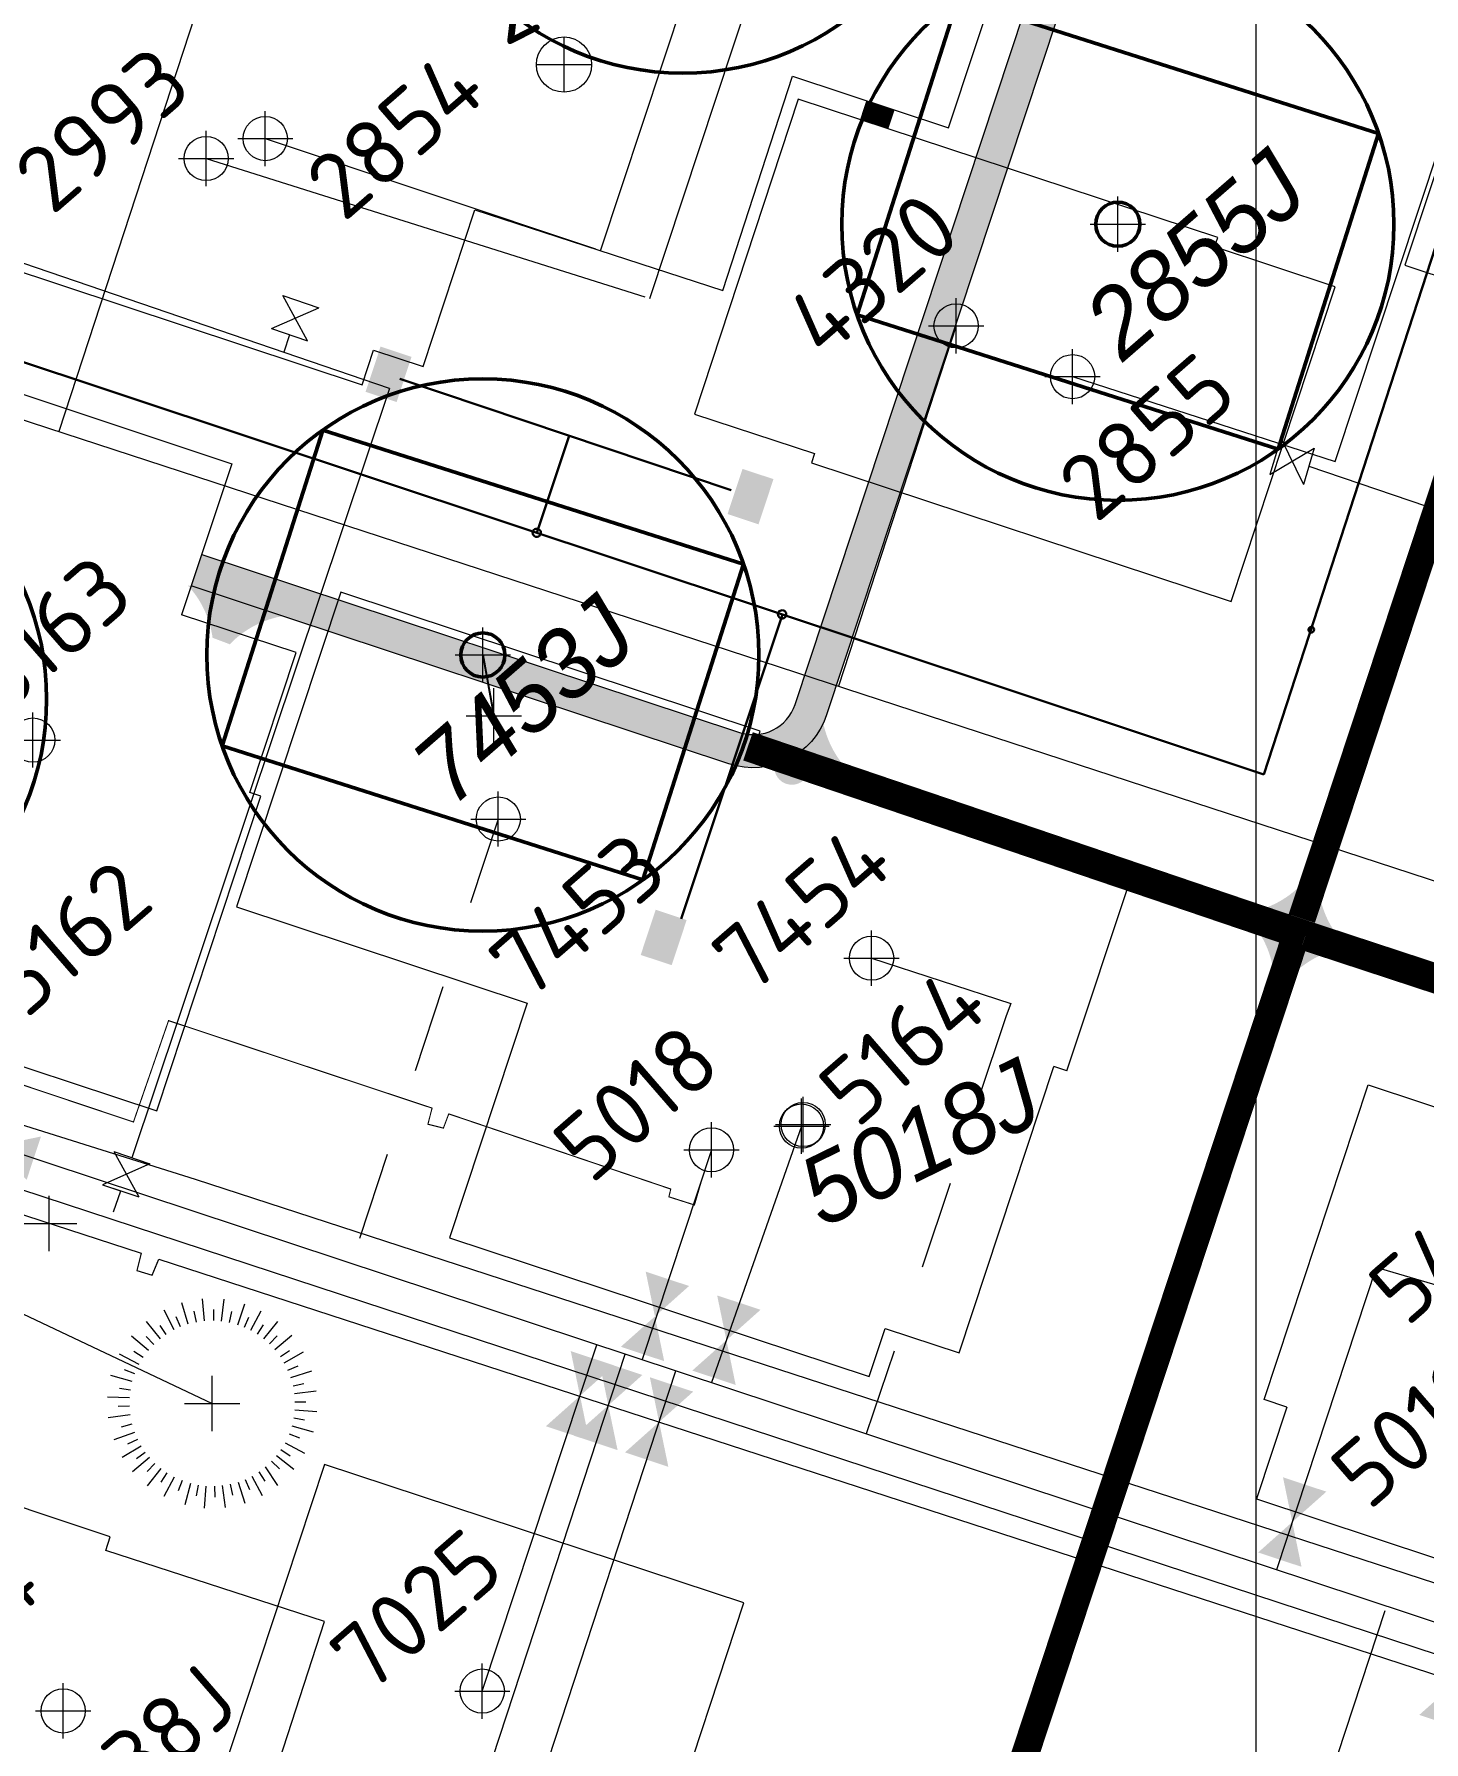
# Model space of a CAD drawing. Header units: millimetres. Extents: x 519 to 9564855, y -810 to 5021775.
# Drawn here: x 9542778.7 to 9543030.4, y 4997632.2 to 4997941.4 of the extents above; entities that cross this region are included whole.
import ezdxf
from ezdxf.enums import TextEntityAlignment as Align

# ---------------------------------------------------------------- set-up
doc = ezdxf.new("R2010")
doc.units = ezdxf.units.MM
doc.header["$LTSCALE"] = 2
doc.header["$MEASUREMENT"] = 0
doc.header["$PDMODE"] = 2
doc.header["$PDSIZE"] = 5
doc.linetypes.add('92051501$0$DASHED', pattern=[0.75, 0.5, -0.25])
doc.linetypes.add('Punctir', pattern=[0.32, 0.16, -0.16])
for name, color, linetype in [('Existing roads', 41, 'Continuous'), ('Future Roads', 44, 'Continuous'), ('Gaz', 4, 'Continuous'), ('GRID_PULKOVO', 7, 'Continuous'), ('OilColl&Flowlines', 3, 'Continuous'), ('Stage 10 wells', 7, 'Continuous'), ('Stage 11.Object 3.Frame&Text', 7, 'Continuous'), ('Stage 12 wells.Text&Frame', 52, 'Continuous'), ('vodovod', 5, 'Continuous'), ('Скважины  2018 года', 7, 'Continuous'), ('Скважины - Конфликты наземки', 92, 'Continuous'), ('Скважины 2017г', 221, 'Continuous'), ('Скважины 2019г.', 241, 'Continuous'), ('Скважины на 2015 год', 7, 'Continuous'), ('Скважины на 2020 год', 140, 'Continuous'), ('Скважины на 2025 год _ОСМОТР', 5, 'Continuous')]:
    doc.layers.add(name, color=color, linetype=linetype)
for name, color, linetype, lineweight in [('PPLINE_GAS', 4, 'GAS_LINE', 30), ('Stage 11.Object 2.Frame&Text', 26, 'Continuous', 53), ('WELLS(drilled after 2000y)', 6, 'Continuous', 40), ('Скважины на 2022 год', 60, 'Continuous', 13), ('Скважины на 2027 год', 20, 'Continuous', 50), ('Электро', 1, 'Continuous', 30), ('Электроснаб', 1, 'Continuous', 18), ('Электроснабжене', 1, 'Continuous', 18)]:
    doc.layers.add(name, color=color, linetype=linetype, lineweight=lineweight)
doc.styles.add('92051501$0$STANDARD', font='simplex.shx')
doc.styles.add('Elect', font='isocpeur.ttf')
doc.styles.add('GeoApp', font='', dxfattribs={"height": 1})
doc.styles.add('Line_GUGK', font='')
doc.styles.get("Standard").update_dxf_attribs({"font": 'isocpeur.ttf', "width": 0.5})
doc.styles.get('GeoApp').set_extended_font_data('D431', italic=True)
doc.styles.get('Line_GUGK').set_extended_font_data('Bm431', italic=True)
doc.linetypes.add('GAS_LINE', pattern='A,0.5,-0.2,["G",92051501$0$STANDARD,S=0.1,R=0,X=-0.1,Y=-0.05],-0.05', length=0.75)
doc.linetypes.add('WTR_LINE', pattern='A,0.5,-0.2,["W",92051501$0$STANDARD,S=0.1,R=0,X=-0.1,Y=-0.05],-0.05', length=0.75)

msp = doc.modelspace()

# ---------------------------------------------------------------- hatches: boundary and pattern name
at = {"layer": 'Existing roads', "lineweight": 0}
h = msp.add_hatch(color=256, dxfattribs=at)
edge = h.paths.add_edge_path(flags=16)
edge.add_line((9542915.00048, 4997805.77889), (9542915.82838, 4997805.50495))
edge = h.paths.add_edge_path(flags=16)
edge.add_line((9542915.0804, 4997806.02041), (9542916.50414, 4997805.54932))
edge = h.paths.add_edge_path(flags=17)
edge.add_line((9542915.16031, 4997806.26193), (9542916.96364, 4997805.66524))
edge = h.paths.add_edge_path(flags=17)
edge.add_line((9542915.24023, 4997806.50345), (9542917.32836, 4997805.81252))
edge = h.paths.add_edge_path(flags=17)
edge.add_line((9542915.32014, 4997806.74496), (9542917.63357, 4997805.97949))
edge = h.paths.add_edge_path(flags=17)
edge.add_line((9542915.40006, 4997806.98648), (9542917.89543, 4997806.16081))
edge = h.paths.add_edge_path(flags=17)
edge.add_line((9542915.47997, 4997807.228), (9542918.12293, 4997806.3535))
edge = h.paths.add_edge_path(flags=17)
edge.add_line((9542915.55988, 4997807.46952), (9542918.32156, 4997806.55573))
edge = h.paths.add_edge_path(flags=17)
edge.add_line((9542915.6398, 4997807.71104), (9542918.49494, 4997806.76633))
edge = h.paths.add_edge_path(flags=17)
edge.add_line((9542915.71971, 4997807.95256), (9542918.64549, 4997806.98447))
edge = h.paths.add_edge_path(flags=17)
edge.add_line((9542915.79963, 4997808.19408), (9542918.77483, 4997807.20964))
edge = h.paths.add_edge_path(flags=17)
edge.add_line((9542915.87954, 4997808.4356), (9542918.88401, 4997807.44147))
edge = h.paths.add_edge_path(flags=17)
edge.add_line((9542916.09053, 4997811.84928), (9542916.91843, 4997811.57535))
edge = h.paths.add_edge_path(flags=17)
edge.add_line((9542915.41477, 4997811.80492), (9542916.83851, 4997811.33383))
edge = h.paths.add_edge_path(flags=17)
edge.add_line((9542914.95527, 4997811.689), (9542916.7586, 4997811.09231))
edge = h.paths.add_edge_path(flags=16)
edge.add_line((9542914.59055, 4997811.54171), (9542916.67869, 4997810.85079))
edge = h.paths.add_edge_path(flags=17)
edge.add_line((9542914.28535, 4997811.37474), (9542916.59877, 4997810.60927))
edge = h.paths.add_edge_path(flags=16)
edge.add_line((9542914.02348, 4997811.19343), (9542916.51886, 4997810.36775))
edge = h.paths.add_edge_path(flags=16)
edge.add_line((9542913.79599, 4997811.00074), (9542916.43894, 4997810.12623))
edge = h.paths.add_edge_path(flags=16)
edge.add_line((9542913.59735, 4997810.7985), (9542916.35903, 4997809.88471))
edge = h.paths.add_edge_path(flags=17)
edge.add_line((9542913.42397, 4997810.58791), (9542916.27911, 4997809.64319))
edge = h.paths.add_edge_path(flags=17)
edge.add_line((9542913.27342, 4997810.36976), (9542916.1992, 4997809.40167))
edge = h.paths.add_edge_path(flags=17)
edge.add_line((9542913.14408, 4997810.1446), (9542916.11928, 4997809.16016))
edge = h.paths.add_edge_path(flags=17)
edge.add_line((9542913.0349, 4997809.91276), (9542916.03937, 4997808.91864))
edge = h.paths.add_edge_path(flags=16)
edge.add_line((9542912.9453, 4997809.67445), (9542918.97361, 4997807.67979))
edge = h.paths.add_edge_path(flags=0)
edge.add_line((9542912.9453, 4997809.67445), (9542918.97361, 4997807.67979))
edge = h.paths.add_edge_path(flags=17)
edge.add_line((9542916.95679, 4997811.69128), (9542914.96213, 4997805.66296))
edge = h.paths.add_edge_path()
edge.add_arc((9542915.95946, 4997808.67712), 3.17487, 0, 360)
h.paths.add_polyline_path([(9541621.30331, 4998240.21534), (9541619.40682, 4998234.52294), (9541668.34915, 4998218.3288), (9541670.24564, 4998224.02121)])
edge = h.paths.add_edge_path()
edge.add_line((9541543.45632, 4998259.65358), (9541545.35281, 4998265.34598))
edge.add_line((9541545.35281, 4998265.34598), (9539882.1273, 4998815.67717))
edge.add_arc((9539884.64036, 4998823.2722), 8, 161.691556, 251.691556, ccw=False)
edge.add_line((9539877.04533, 4998825.78526), (9539870.13442, 4998804.89892))
edge.add_arc((9539877.72945, 4998802.38586), 8, 71.691556, 161.691556, ccw=False)
edge.add_line((9539880.24251, 4998809.9809), (9541543.45632, 4998259.65358))
h.paths.add_polyline_path([(9542731.24197, 4997866.63683), (9542733.13846, 4997872.32923), (9541746.19614, 4998198.89057), (9541744.29964, 4998193.19816)])
edge = h.paths.add_edge_path()
edge.add_line((9542910.0184, 4997814.64503), (9542909.36398, 4997812.66899))
edge.add_line((9542909.36398, 4997812.66899), (9542916.00503, 4997810.46964))
edge.add_arc((9542908.97287, 4997822.57537), 14, 300.1520949, 341.6915561)
edge.add_line((9542922.26418, 4997818.17752), (9542982.04609, 4997998.85197))
edge.add_arc((9542983.94484, 4997998.22371), 2, 71.691556, 161.6915561, ccw=False)
edge.add_line((9542984.57311, 4998000.12246), (9542975.07709, 4998003.26452))
edge.add_arc((9542974.44884, 4998001.36581), 1.99996, -18.3072492, 71.6915562, ccw=False)
edge.add_line((9542976.34757, 4998000.73759), (9542916.56564, 4997820.06306))
edge.add_arc((9542908.97061, 4997822.57612), 8, 277.5258796, 341.691556, ccw=False)
h.paths.add_polyline_path([(9542831.9304, 4997833.32085), (9542833.8167, 4997839.01663), (9542809.08896, 4997847.19859), (9542807.19247, 4997841.50618)])
h = msp.add_hatch(color=256, dxfattribs=at)
h.paths.add_polyline_path([(9541621.30331, 4998240.21534), (9541619.40682, 4998234.52294), (9541668.34915, 4998218.3288), (9541670.24564, 4998224.02121)])
edge = h.paths.add_edge_path()
edge.add_line((9541543.45632, 4998259.65358), (9541545.35281, 4998265.34598))
edge.add_line((9541545.35281, 4998265.34598), (9539882.1273, 4998815.67717))
edge.add_arc((9539884.64036, 4998823.2722), 8, 161.691556, 251.6915561, ccw=False)
edge.add_line((9539877.04533, 4998825.78526), (9539870.13442, 4998804.89892))
edge.add_arc((9539877.72945, 4998802.38586), 8, 71.6915559, 161.691556, ccw=False)
edge.add_line((9539880.24251, 4998809.9809), (9541543.45632, 4998259.65358))
h.paths.add_polyline_path([(9542731.24197, 4997866.63683), (9542733.13846, 4997872.32923), (9541746.19614, 4998198.89057), (9541744.29964, 4998193.19816)])
edge = h.paths.add_edge_path()
edge.add_line((9542974.97868, 4997977.49268), (9542969.28014, 4997979.37822))
edge.add_line((9542969.28014, 4997979.37822), (9542916.56564, 4997820.06306))
edge.add_arc((9542908.97061, 4997822.57612), 8, 251.691556, 341.691556, ccw=False)
edge.add_line((9542906.45755, 4997814.98109), (9542809.08896, 4997847.19859))
edge.add_line((9542809.08896, 4997847.19859), (9542807.19247, 4997841.50618))
edge.add_line((9542807.19247, 4997841.50618), (9542904.57502, 4997809.28406))
edge.add_arc((9542908.97287, 4997822.57537), 14, 251.691556, 341.6915561)
edge.add_line((9542922.26418, 4997818.17752), (9542974.97868, 4997977.49268))
h = msp.add_hatch(color=256, dxfattribs=at)
h.paths.add_polyline_path([(9542812.64246, 4997831.51523), (9542811.05522, 4997832.11199, 0.155118741), (9542806.52256, 4997841.649), (9542815.07816, 4997838.89586)])
h.paths.add_polyline_path([(9542814.16816, 4997830.9416), (9542812.64246, 4997831.51523), (9542815.07816, 4997838.89586), (9542823.8741, 4997836.06538, 0.161550784)])
h = msp.add_hatch(color=256, dxfattribs=at)
h.paths.add_polyline_path([(9542919.86531, 4997818.4308), (9542921.45254, 4997817.83404, 0.155118741), (9542925.9852, 4997808.29703), (9542917.4296, 4997811.05017)])
h.paths.add_polyline_path([(9542918.3396, 4997819.00443), (9542919.86531, 4997818.4308), (9542917.4296, 4997811.05017), (9542908.63367, 4997813.88065, 0.161550784)])
h = msp.add_hatch(color=256, dxfattribs=at)
h.paths.add_polyline_path([(9543009.8232, 4997786.92625), (9543011.41044, 4997786.32948, 0.155118741), (9543015.94309, 4997776.79247), (9543007.3875, 4997779.54561)])
h.paths.add_polyline_path([(9543008.2975, 4997787.49987), (9543009.8232, 4997786.92625), (9543007.3875, 4997779.54561), (9542998.59156, 4997782.37609, 0.161550784)])
h = msp.add_hatch(color=256, dxfattribs=at)
h.paths.add_polyline_path([(9543004.75741, 4997771.28936), (9543006.39306, 4997770.84202, -0.155118741), (9543015.65702, 4997775.90942), (9543007.11231, 4997778.69617)])
h.paths.add_polyline_path([(9543003.18518, 4997771.71935), (9543004.75741, 4997771.28936), (9543007.11231, 4997778.69617), (9542998.32757, 4997781.5612, -0.161550784)])
at = {"layer": 'Электро'}
msp.add_hatch(color=256, dxfattribs=at).paths.add_polyline_path([(9542888.58824, 4997774.69183), (9542894.20047, 4997772.83485), (9542896.9077, 4997781.01671), (9542891.29546, 4997782.87369)])
at = {"layer": 'Электроснаб', "linetype": '92051501$0$DASHED', "lineweight": 0}
msp.add_hatch(color=1, dxfattribs=at).paths.add_polyline_path([(9542888.58824, 4997774.69183), (9542894.20047, 4997772.83485), (9542896.9077, 4997781.01671), (9542891.29546, 4997782.87369)])
at = {"layer": 'Электроснабжене', "linetype": '92051501$0$DASHED', "lineweight": 0}
for points in [[(9542838.76615, 4997876.65617), (9542844.37839, 4997874.79918), (9542847.08561, 4997882.98104), (9542841.47338, 4997884.83803)], [(9542904.31367, 4997854.5177), (9542909.9259, 4997852.66071), (9542912.63313, 4997860.84257), (9542907.0209, 4997862.69955)], [(9542888.58824, 4997774.69183), (9542894.20047, 4997772.83485), (9542896.9077, 4997781.01671), (9542891.29546, 4997782.87369)]]:
    msp.add_hatch(color=1, dxfattribs=at).paths.add_polyline_path(points)

# ---------------------------------------------------------------- linework, layer by layer
at = {"color": 5, "linetype": 'ByBlock', "lineweight": 0, "ltscale": 80}
for p, q in [((9542727.24091, 4997733.01857), (9542810.97, 4997693.48)), ((9542804.11576, 4997706.82239), (9542802.28797, 4997710.38036)), ((9542806.65384, 4997707.84561), (9542805.50286, 4997711.67644)), ((9542808.12268, 4997708.20728), (9542807.74303, 4997710.17092)), ((9542809.61044, 4997708.41826), (9542809.24789, 4997712.4018)), ((9542811.26888, 4997708.47702), (9542811.30873, 4997710.47663)), ((9542812.69237, 4997708.38079), (9542813.15167, 4997712.35433)), ((9542814.10238, 4997708.14929), (9542814.52003, 4997710.1052)), ((9542815.63638, 4997707.7357), (9542816.88075, 4997711.53722)), ((9542817.99725, 4997706.73209), (9542819.87118, 4997710.26597)), ((9542801.5937, 4997705.18833), (9542799.09335, 4997708.31055)), ((9542802.64281, 4997705.95629), (9542801.53252, 4997707.6198)), ((9542805.22224, 4997707.33508), (9542804.45587, 4997709.18242)), ((9542816.84068, 4997707.28345), (9542817.62344, 4997709.12391)), ((9542819.17436, 4997706.03741), (9542820.26827, 4997707.71173)), ((9542820.35997, 4997705.17737), (9542822.86397, 4997708.29667)), ((9542799.45687, 4997703.09498), (9542796.38671, 4997705.65898)), ((9542800.44423, 4997704.16682), (9542799.04079, 4997705.59173)), ((9542821.38454, 4997704.27525), (9542822.77315, 4997705.71461)), ((9542822.34833, 4997703.25413), (9542825.38255, 4997705.86056)), ((9542797.7315, 4997700.5328), (9542794.20123, 4997702.41355)), ((9542798.47065, 4997701.77255), (9542796.80407, 4997702.87822)), ((9542823.34545, 4997701.95634), (9542824.9955, 4997703.08652)), ((9542824.03855, 4997700.84294), (9542827.5235, 4997702.80639)), ((9542796.50831, 4997697.46241), (9542792.65186, 4997698.52439)), ((9542796.9684, 4997698.861), (9542795.10152, 4997699.57846)), ((9542824.70864, 4997699.50077), (9542826.54046, 4997700.30354)), ((9542825.22282, 4997698.15517), (9542829.02357, 4997699.40189)), ((9542796.01748, 4997694.49128), (9542792.01953, 4997694.61932)), ((9542796.16003, 4997695.86005), (9542794.18536, 4997696.17739)), ((9542825.63293, 4997696.64206), (9542827.58798, 4997697.06367)), ((9542825.86205, 4997695.27633), (9542829.83327, 4997695.75535)), ((9542796.11272, 4997691.4157), (9542792.15078, 4997690.86522)), ((9542795.97842, 4997692.9775), (9542793.97954, 4997692.9105)), ((9542825.92398, 4997692.30594), (9542829.91171, 4997691.99286)), ((9542825.96741, 4997693.75899), (9542827.96706, 4997693.79619)), ((9542796.92158, 4997688.22246), (9542793.15802, 4997686.86689)), ((9542796.45422, 4997689.69951), (9542794.51878, 4997689.19545)), ((9542825.40599, 4997689.40543), (9542829.25559, 4997688.31888)), ((9542825.73986, 4997690.86253), (9542827.70918, 4997690.51354)), ((9542798.11207, 4997685.75514), (9542794.68328, 4997683.69517)), ((9542797.46208, 4997686.95803), (9542795.66102, 4997686.08844)), ((9542823.42825, 4997685.12584), (9542825.08406, 4997684.00407)), ((9542824.17497, 4997686.3646), (9542827.69629, 4997684.46716)), ((9542824.93129, 4997687.99526), (9542826.7928, 4997687.26396)), ((9542799.60068, 4997683.69539), (9542796.56886, 4997681.08616)), ((9542798.86905, 4997684.61619), (9542797.25559, 4997683.43435)), ((9542800.61061, 4997682.63182), (9542799.22936, 4997681.18539)), ((9542821.71805, 4997683.01676), (9542823.15112, 4997681.62166)), ((9542822.64617, 4997684.06368), (9542825.75982, 4997681.55266)), ((9542801.69468, 4997681.69151), (9542799.22126, 4997678.54791)), ((9542802.79784, 4997680.90161), (9542801.70822, 4997679.2245)), ((9542804.0793, 4997680.1564), (9542802.24178, 4997676.60345)), ((9542805.5301, 4997679.50118), (9542804.80478, 4997677.63733)), ((9542807.08458, 4997678.99195), (9542806.04847, 4997675.12847)), ((9542815.66743, 4997679.23451), (9542816.92008, 4997675.43571)), ((9542816.93414, 4997679.71668), (9542817.72936, 4997677.88157)), ((9542818.13407, 4997680.30137), (9542820.04448, 4997676.78707)), ((9542819.41442, 4997681.08275), (9542820.54034, 4997679.42978)), ((9542820.60257, 4997681.98158), (9542822.81509, 4997678.62423)), ((9542808.43165, 4997678.69633), (9542808.0932, 4997676.72518)), ((9542809.85025, 4997678.52185), (9542809.55165, 4997674.53301)), ((9542811.39732, 4997678.48609), (9542811.45429, 4997676.4869)), ((9542812.81764, 4997678.59423), (9542813.31034, 4997674.62469)), ((9542814.2466, 4997678.84224), (9542814.68348, 4997676.89054))]:
    msp.add_line(p, q, dxfattribs=at)
msp.add_point((9542810.97, 4997693.48), dxfattribs=at)
at = {"layer": 'DEFPOINTS', "color": 1, "lineweight": 0, "ltscale": 80}
msp.add_point((9542917.7, 4997743.7), dxfattribs=at)
at = {"layer": 'Existing roads', "color": 3, "linetype": 'ByBlock', "lineweight": 0, "ltscale": 80}
for p, q in [((9542901.4, 4997739.4), (9542888.82213, 4997701.42072, 0)), ((9542860.7, 4997595), (9542894.96268, 4997699.38808, 0))]:
    msp.add_line(p, q, dxfattribs=at)
at = {"layer": 'Existing roads', "lineweight": 0, "flags": 128}
for points in [[(9542809.08896, 4997847.19859), (9542906.45755, 4997814.98109, 0.414213562), (9542916.56564, 4997820.06306), (9542976.34757, 4998000.73759, 0.414207454), (9542975.07709, 4998003.26452)], [(9542984.57311, 4998000.12246, 0.414213563), (9542982.04609, 4997998.85197), (9542922.26418, 4997818.17752, -0.414213562), (9542904.57502, 4997809.28406), (9542807.19247, 4997841.50618)]]:
    msp.add_lwpolyline(points, format="xyb", dxfattribs=at)
for points, const_width in [([(9543008.30997, 4997781.2851), (9543045.43097, 4997893.47317)], 5), ([(9542908.01606, 4997812.46463), (9543008.97206, 4997778.18142)], 5.4), ([(9542922.00189, 4997520.50052), (9543006.8424, 4997776.9362)], 5), ([(9543008.97206, 4997778.18142), (9543392.20667, 4997652.16839)], 5.4)]:
    msp.add_lwpolyline(points, dxfattribs=dict(at, const_width=const_width))
at = {"layer": 'Future Roads', "color": 8, "lineweight": 0, "const_width": 5.4}
msp.add_lwpolyline([(9542930.86626, 4997925.07925), (9542932.00894, 4997928.52962)], dxfattribs=at)
at = {"layer": 'Gaz', "linetype": 'GAS_LINE', "lineweight": 0, "ltscale": 20}
msp.add_line((9543527.52426, 4997485.50272, -1.32545), (9541944.89712, 4998005.25304, 0.04021), dxfattribs=at)
at = {"layer": 'Gaz', "linetype": 'GAS_LINE', "lineweight": 0, "ltscale": 0.7}
msp.add_lwpolyline([(9542238.412, 4997848.29), (9542254.901, 4997897.532), (9542352.946, 4997865.742), (9542352.077, 4997862.48), (9542354.739, 4997861.77084), (9542356.063, 4997864.767), (9542567.859, 4997795.541), (9542567.047, 4997792.472), (9542569.706, 4997791.608), (9542570.97, 4997794.635), (9542798.115, 4997720.716), (9542797.359, 4997717.554), (9542800.094, 4997716.707), (9542801.307, 4997719.608), (9543170.874, 4997599.316), (9543169.87245, 4997596.239), (9543172.612, 4997595.06), (9543173.84, 4997598.194), (9543404.766, 4997523.084), (9543403.853, 4997519.721), (9543406.679, 4997518.903), (9543407.773, 4997521.981), (9543525.046, 4997483.653)], dxfattribs=at)
at = {"layer": 'GRID_PULKOVO', "lineweight": 0}
msp.add_line((9543000.00017, 5010000), (9543000.00017, 4991999.97358), dxfattribs=at)
at = {"layer": 'OilColl&Flowlines', "linetype": 'ByBlock', "lineweight": 0, "ltscale": 25}
for p, q in [((9542881.32753, 4997902.20413), (9542942.68434, 4998087.63832)), ((9542890.26314, 4997893.54732), (9542953.31992, 4998084.11919))]:
    msp.add_line(p, q, dxfattribs=at)
at = {"layer": 'OilColl&Flowlines', "color": 3, "linetype": 'ByBlock', "lineweight": 0, "ltscale": 25}
for p, q in [((9543014.3715, 4997864.04805), (9543073.97963, 4998044.19731)), ((9542820.6, 4997922.5), (9542880.39886, 4997902.51364)), ((9542809.9, 4997918.9), (9542889.33448, 4997893.85683)), ((9542966.8, 4997879.4), (9543014.3715, 4997864.04805)), ((9542917.7, 4997743.7), (9542901.41605, 4997697.25189, 0))]:
    msp.add_line(p, q, dxfattribs=at)
at = {"layer": 'OilColl&Flowlines', "linetype": 'ByBlock', "lineweight": 0, "ltscale": 80}
msp.add_line((9542254.31336, 4997911.45509), (9543543.78944, 4997484.61418, 0), dxfattribs=at)
msp.add_point((9542781.46, 4997726.05), dxfattribs=at)
at = {"layer": 'OilColl&Flowlines', "color": 0, "linetype": 'ByBlock', "lineweight": 0, "ltscale": 80}
msp.add_point((9542810.97, 4997693.48), dxfattribs=at)
at = {"layer": 'OilColl&Flowlines', "lineweight": 0}
for points in [[(9542777.37412, 4997733.9542, 0), (9542771.86956, 4997740.13422, 0), (9542779.9739, 4997741.81131, 0)], [(9542883.77492, 4997700.36041, 0), (9542877.59489, 4997694.85585, 0), (9542875.91781, 4997702.96019, 0)], [(9542888.90233, 4997698.63926, 0), (9542882.72231, 4997693.13469, 0), (9542881.04522, 4997701.23903, 0)], [(9542898.09884, 4997695.61892), (9542891.91882, 4997690.11436), (9542890.24173, 4997698.2187)], [(9542879.27198, 4997686.75151, 0), (9542871.41487, 4997689.35128, 0), (9542877.59489, 4997694.85585, 0)], [(9542884.39939, 4997685.03035, 0), (9542876.54228, 4997687.63012, 0), (9542882.72231, 4997693.13469, 0)], [(9542893.5959, 4997682.01002), (9542885.73879, 4997684.60979), (9542891.91882, 4997690.11436)], [(9543037.43933, 4997634.47538), (9543029.58222, 4997637.07515), (9543035.76225, 4997642.57972)]]:
    msp.add_solid(points, dxfattribs=at)
at = {"layer": 'OilColl&Flowlines', "color": 3, "lineweight": 0}
for points in [[(9542897.34765, 4997714.74404), (9542891.16763, 4997709.23948), (9542889.49055, 4997717.34382)], [(9542910.28943, 4997710.43895, 0), (9542904.1094, 4997704.93438, 0), (9542902.43232, 4997713.03872, 0)], [(9542892.84471, 4997701.13514), (9542884.98761, 4997703.73491), (9542891.16763, 4997709.23948)], [(9542905.78649, 4997696.83004, 0), (9542897.92938, 4997699.42982, 0), (9542904.1094, 4997704.93438, 0)]]:
    msp.add_solid(points, dxfattribs=at)
at = {"layer": 'OilColl&Flowlines', "linetype": 'ByBlock', "lineweight": 0}
for points in [[(9543012.7647, 4997677.50487), (9543006.58467, 4997672.0003), (9543004.90759, 4997680.10464)], [(9543008.26176, 4997663.89596), (9543000.40465, 4997666.49574), (9543006.58467, 4997672.0003)]]:
    msp.add_solid(points, dxfattribs=at)
at = {"layer": 'PPLINE_GAS', "linetype": 'GAS_LINE', "lineweight": 0, "ltscale": 15}
for p, q in [((9542843.11286, 4997877.28315, 0.51553), (9542762.71832, 4997904.7203)), ((9542824.99847, 4997886.98831, 0.39258), (9542823.93926, 4997883.82674, 0.39258)), ((9542843.11286, 4997877.28315, 0.51553), (9542796.42889, 4997737.98154, 0.8472)), ((9542793.12614, 4997728.15617, 0.84869), (9542794.41481, 4997731.99008, 0.84785))]:
    msp.add_line(p, q, dxfattribs=at)
at = {"layer": 'PPLINE_GAS', "linetype": 'ByBlock', "lineweight": 0}
for p, q in [((9542823.77251, 4997894.10014, 0.23132), (9542830.2838, 4997891.84908, 0.55384)), ((9542828.23093, 4997885.87079, 0.55384), (9542823.77251, 4997894.10014, 0.23132)), ((9542821.71964, 4997888.12186, 0.23132), (9542830.2838, 4997891.84908, 0.55384)), ((9542821.71964, 4997888.12186, 0.23132), (9542828.23093, 4997885.87079, 0.55384))]:
    msp.add_line(p, q, dxfattribs=at)
at = {"layer": 'PPLINE_GAS', "color": 3, "linetype": 'ByBlock', "lineweight": 0}
for p, q in [((9543004.50448, 4997868.26528, -0.16126), (9543002.53143, 4997861.66442, 0.16126)), ((9543004.50448, 4997868.26528, -0.16126), (9543008.59136, 4997859.8668, 0.16126)), ((9543002.53143, 4997861.66442, 0.16126), (9543010.56441, 4997866.46765, -0.16126)), ((9543010.56441, 4997866.46765, -0.16126), (9543008.59136, 4997859.8668, 0.16126))]:
    msp.add_line(p, q, dxfattribs=at)
at = {"layer": 'PPLINE_GAS', "color": 3, "linetype": 'GAS_LINE', "lineweight": 0, "ltscale": 15}
msp.add_line((9543009.57788, 4997863.16723), (9543057.62126, 4997846.85841), dxfattribs=at)
at = {"layer": 'PPLINE_GAS', "color": 3, "lineweight": 0}
for p, q in [((9542793.16148, 4997739.07245, 0.68594), (9542799.6963, 4997736.89063, 1.00846)), ((9542791.14722, 4997733.08105, 0.68594), (9542794.41691, 4997731.99694, 0.8472)), ((9542791.14722, 4997733.08105, 0.68594), (9542797.68203, 4997730.89923, 1.00846))]:
    msp.add_line(p, q, dxfattribs=at)
at = {"layer": 'PPLINE_GAS', "lineweight": 0}
for p, q in [((9542793.16148, 4997739.07245, 0.68594), (9542797.68203, 4997730.89923, 1.00846)), ((9542799.6963, 4997736.89063, 1.00846), (9542791.14722, 4997733.08105, 0.68594))]:
    msp.add_line(p, q, dxfattribs=at)
at = {"layer": 'Stage 10 wells', "color": 0, "linetype": 'ByBlock', "lineweight": 0}
msp.add_lwpolyline([(9542932.85341, 4997707.07385), (9542932.85341, 4997707.07385), (9542946.26255, 4997702.63701), (9542963.43386, 4997754.4884)], dxfattribs=at)
msp.add_circle((9542917.7, 4997743.7), 4, dxfattribs=at)
msp.add_point((9542917.7, 4997743.7), dxfattribs=at)
at = {"layer": 'Stage 11.Object 2.Frame&Text', "color": 0, "linetype": 'ByBlock', "lineweight": 0}
msp.add_lwpolyline([(9542773.07102, 4997936.08276), (9542762.15313, 4997903.08642), (9542838.13365, 4997877.94584), (9542840.2035, 4997884.2014)], dxfattribs=at)
msp.add_circle((9542809.9, 4997918.9), 4, dxfattribs=at)
msp.add_point((9542809.9, 4997918.9), dxfattribs=at)
at = {"layer": 'Stage 11.Object 3.Frame&Text', "color": 0, "linetype": 'ByBlock', "lineweight": 0}
for points in [[(9542840.2035, 4997884.2014), (9542849.16254, 4997881.23702), (9542858.54867, 4997909.60402)], [(9542920.06495, 4997865.46346), (9542919.5212, 4997863.82013), (9542995.50173, 4997838.67955), (9543014.35716, 4997895.66495), (9542992.52869, 4997902.8876)]]:
    msp.add_lwpolyline(points, dxfattribs=at)
for centre in [(9542820.6, 4997922.5), (9542966.8, 4997879.4)]:
    msp.add_circle(centre, 4, dxfattribs=at)
for p in [(9542820.6, 4997922.5), (9542966.8, 4997879.4)]:
    msp.add_point(p, dxfattribs=at)
at = {"layer": 'Stage 12 wells.Text&Frame', "color": 0, "linetype": 'ByBlock', "lineweight": 0}
for points in [[(9542868.03949, 4997765.96244), (9542853.98202, 4997723.47759), (9542929.96255, 4997698.33701), (9542932.85341, 4997707.07385)], [(9543005.58832, 4997692.81889), (9543000.08202, 4997676.17759), (9543076.06255, 4997651.03701), (9543077.25788, 4997654.64959)]]:
    msp.add_lwpolyline(points, dxfattribs=at)
msp.add_circle((9542901.4, 4997739.4), 4, dxfattribs=at)
msp.add_point((9542901.4, 4997739.4), dxfattribs=at)
at = {"layer": 'vodovod', "linetype": 'WTR_LINE', "lineweight": 0, "ltscale": 10}
msp.add_lwpolyline([(9544796.524, 4997061.131), (9544670.026, 4997102.939), (9544547.359, 4997146.067), (9544544.834, 4997137.633), (9544528.591, 4997142.698), (9544365.114, 4997198.25995), (9544260.722, 4997233.4), (9544218.484, 4997247.618), (9544209.341, 4997260.719), (9544168.068, 4997275.346), (9544060.378, 4997312.651), (9543880.744, 4997372.42), (9543650.06, 4997449.179), (9543543.805, 4997485.189), (9543546.104, 4997492.963), (9543411.433, 4997536.569), (9543175.092, 4997614.45), (9542807.975, 4997734.002), (9542568.597, 4997809.25), (9542359.736, 4997877.47), (9542268.821, 4997906.893), (9542135.512, 4997951.026), (9542117.78, 4997890.93)], dxfattribs=at)
at = {"layer": 'WELLS(drilled after 2000y)', "color": 6, "lineweight": 0, "const_width": 0.2, "elevation": -24.17}
msp.add_lwpolyline([(9542899.725, 4997734.246), (9542898.321, 4997729.419), (9542893.697, 4997730.889), (9542894.03, 4997732.3), (9542853.825, 4997745.909), (9542852.854, 4997743.329), (9542850.05794, 4997744.0388), (9542850.799, 4997746.958), (9542803.082, 4997762.796), (9542796.725, 4997744.439), (9542616.093, 4997804.919)], dxfattribs=at)
at = {"layer": 'WELLS(drilled after 2000y)', "color": 0, "linetype": 'ByBlock', "lineweight": 0}
msp.add_lwpolyline([(9542727.25581, 4997778.44951), (9542724.98202, 4997771.5776), (9542800.96254, 4997746.43702), (9542819.81798, 4997803.42241), (9542817.81091, 4997804.08651)], dxfattribs=at)
at = {"layer": 'Скважины  2018 года', "color": 3, "linetype": 'ByBlock', "lineweight": 0, "ltscale": 50}
for p, q in [((9542811.2, 4997955.1), (9542783.23198, 4997869.4699, 0)), ((9542945.7, 4997888.6), (9542924.39318, 4997823.36462, 0)), ((9542847.8, 4997586.8), (9542885.77487, 4997702.42942, 0))]:
    msp.add_line(p, q, dxfattribs=at)
at = {"layer": 'Скважины  2018 года', "color": 5, "linetype": 'ByBlock', "lineweight": 0, "ltscale": 50}
msp.add_line((9542991.2, 4997558.1), (9543023.39089, 4997656.00625, 0.14643), dxfattribs=at)
at = {"layer": 'Скважины  2018 года', "color": 0, "linetype": 'ByBlock', "lineweight": 0}
for points in [[(9542916.07797, 4997933.80557), (9542944.34031, 4997924.44576), (9542963.20336, 4997981.40351), (9542887.25969, 4998006.55424), (9542874.34542, 4997967.55908)], [(9542992.52869, 4997902.8876), (9542993.0822, 4997904.56642), (9542917.10522, 4997929.61632), (9542898.3178, 4997872.63358), (9542920.06495, 4997865.46346)], [(9542817.81091, 4997804.08651), (9542826.17592, 4997829.45779), (9542805.45454, 4997836.28971)], [(9542791.70593, 4997666.84006), (9542792.53173, 4997669.31875), (9542762.98284, 4997679.16331), (9542762.08398, 4997676.46481)]]:
    msp.add_lwpolyline(points, dxfattribs=at)
for centre in [(9542945.7, 4997888.6), (9542778.5, 4997813.6)]:
    msp.add_circle(centre, 4, dxfattribs=at)
for p in [(9542945.7, 4997888.6), (9542778.5, 4997813.6), (9542859.9, 4997641.4)]:
    msp.add_point(p, dxfattribs=at)
at = {"layer": 'Скважины - Конфликты наземки', "linetype": 'ByBlock', "lineweight": 0}
msp.add_circle((9542918, 4997744), 4, dxfattribs=at)
at = {"layer": 'Скважины - Конфликты наземки', "linetype": 'ByBlock', "lineweight": 0, "ltscale": 80}
msp.add_point((9542918, 4997744), dxfattribs=at)
at = {"layer": 'Скважины 2017г', "color": 0, "linetype": 'ByBlock', "lineweight": 0}
msp.add_lwpolyline([(9543001.48202, 4997694.17759), (9543020.33745, 4997751.16299), (9543096.31798, 4997726.02241), (9543092.00701, 4997712.99368)], dxfattribs=at)
at = {"layer": 'Скважины 2017г', "color": 3, "linetype": 'ByBlock', "lineweight": 0, "ltscale": 5}
msp.add_lwpolyline([(9543048.9, 4997710.1), (9543021.80154, 4997718.09366), (9543003.73917, 4997663.38101)], dxfattribs=at)
at = {"layer": 'Скважины 2017г', "color": 18, "linetype": 'ByBlock', "lineweight": 0, "ltscale": 5, "true_color": 0x000000}
msp.add_lwpolyline([(9543005.58832, 4997692.81889), (9543001.48202, 4997694.17759)], dxfattribs=at)
at = {"layer": 'Скважины 2019г.', "color": 5, "linetype": 'Punctir', "lineweight": 0, "ltscale": 50}
for p, q in [((9542862.8, 4997799.3), (9542836.16945, 4997718.84975, 0)), ((9542954.78005, 4997763.66208, 0), (9542929.44353, 4997687.97427, 0))]:
    msp.add_line(p, q, dxfattribs=at)
at = {"layer": 'Скважины 2019г.', "color": 5, "linetype": 'ByBlock', "lineweight": 0, "ltscale": 50}
for p, q in [((9542930.4, 4997774.1), (9542955.5892, 4997765.89329)), ((9542955.5892, 4997765.89329), (9542954.78005, 4997763.66208, 0))]:
    msp.add_line(p, q, dxfattribs=at)
at = {"layer": 'Скважины 2019г.', "color": 0, "linetype": 'ByBlock', "lineweight": 0}
msp.add_line((9542965.78387, 4997753.71016), (9542963.43386, 4997754.4884), dxfattribs=at)
at = {"layer": 'Скважины 2019г.', "color": 3, "linetype": 'ByBlock', "lineweight": 0, "ltscale": 50}
msp.add_line((9542859.9, 4997641.4), (9542880.66211, 4997704.12184, 0), dxfattribs=at)
at = {"layer": 'Скважины 2019г.', "color": 0, "linetype": 'ByBlock', "lineweight": 0}
for points in [[(9542909.36398, 4997812.66899), (9542910.20336, 4997815.20351), (9542834.25969, 4997840.35424), (9542815.39664, 4997783.39649), (9542868.03949, 4997765.96244)], [(9542965.78387, 4997753.71016), (9542977.80336, 4997790.00351), (9542909.36398, 4997812.66899)], [(9542893.55785, 4997615.74009), (9542907.2822, 4997657.36642), (9542831.30522, 4997682.41632), (9542812.5178, 4997625.43358), (9542817.48018, 4997623.79746)]]:
    msp.add_lwpolyline(points, dxfattribs=at)
for centre in [(9542862.8, 4997799.3), (9542930.4, 4997774.1), (9542859.9, 4997641.4)]:
    msp.add_circle(centre, 4, dxfattribs=at)
for p in [(9542862.8, 4997799.3), (9542930.4, 4997774.1)]:
    msp.add_point(p, dxfattribs=at)
at = {"layer": 'Скважины на 2015 год', "color": 3, "linetype": 'ByBlock', "lineweight": 0, "ltscale": 5}
msp.add_line((9540937.16158, 4998472.42308), (9543594.09496, 4997604.63038, 0), dxfattribs=at)
at = {"layer": 'Скважины на 2015 год', "color": 0, "linetype": 'ByBlock', "lineweight": 0}
msp.add_lwpolyline([(9542730.29852, 4997828.4653), (9542719.70097, 4997831.996), (9542738.66585, 4997888.91992), (9542814.56442, 4997863.63343), (9542805.45454, 4997836.28971)], dxfattribs=at)
at = {"layer": 'Скважины на 2020 год', "color": 0, "linetype": 'ByBlock', "lineweight": 0}
msp.add_lwpolyline([(9543026.98202, 4997899.5776), (9543102.96254, 4997874.43702), (9543121.81798, 4997931.42241), (9543045.83745, 4997956.56299)], close=True, dxfattribs=at)
at = {"layer": 'Скважины на 2022 год', "color": 0, "linetype": 'ByBlock', "lineweight": 0}
msp.add_lwpolyline([(9542858.54867, 4997909.60402), (9542903.47175, 4997895.00762), (9542916.07797, 4997933.80557)], dxfattribs=at)
at = {"layer": 'Скважины на 2022 год', "color": 0, "lineweight": 0}
msp.add_circle((9542874.7, 4997935.9), 5, dxfattribs=at)
msp.add_point((9542874.7, 4997935.9), dxfattribs=at)
at = {"layer": 'Скважины на 2025 год _ОСМОТР', "color": 0, "linetype": 'ByBlock', "lineweight": 0}
msp.add_lwpolyline([(9542760.75407, 4997613.80919), (9542812.77175, 4997596.90762), (9542831.31277, 4997653.97102), (9542791.70593, 4997666.84006)], dxfattribs=at)
at = {"layer": 'Скважины на 2025 год _ОСМОТР', "color": 0, "linetype": 'ByBlock', "lineweight": 0, "ltscale": 50}
msp.add_circle((9542784, 4997637.8), 4, dxfattribs=at)
at = {"layer": 'Скважины на 2025 год _ОСМОТР', "color": 0, "linetype": 'ByBlock', "lineweight": 0}
msp.add_point((9542784, 4997637.8), dxfattribs=at)
at = {"layer": 'Скважины на 2027 год', "linetype": 'ByBlock', "ltscale": 50}
for points in [[(9542927.77913, 4997890.56257), (9543004.00178, 4997866.27044), (9543022.22087, 4997923.43743), (9542945.99822, 4997947.72956)], [(9542812.77913, 4997812.56257), (9542889.00178, 4997788.27044), (9542907.22087, 4997845.43743), (9542830.99822, 4997869.72956)]]:
    msp.add_lwpolyline(points, close=True, dxfattribs=at)
for centre in [(9542896.20637, 4997984.36169), (9542975, 4997907), (9542860, 4997829)]:
    msp.add_circle(centre, 50, dxfattribs=at)
at = {"layer": 'Скважины на 2027 год', "linetype": 'ByBlock'}
for centre in [(9542975, 4997907), (9542860, 4997829)]:
    msp.add_circle(centre, 4, dxfattribs=at)
at = {"layer": 'Скважины на 2027 год', "color": 5, "linetype": 'ByBlock', "ltscale": 50}
msp.add_circle((9542731, 4997821), 50, dxfattribs=at)
at = {"layer": 'Скважины на 2027 год', "linetype": 'ByBlock', "lineweight": 0}
for p in [(9542975, 4997907), (9542860, 4997829), (9542862, 4997818)]:
    msp.add_point(p, dxfattribs=at)
at = {"layer": 'Электро'}
for p, q in [((9543083.45813, 4998059.46902), (9543001.40678, 4997807.36006, 0)), ((9543001.40678, 4997807.36006, 0), (9542391.50042, 4998010.09389, 0))]:
    msp.add_line(p, q, dxfattribs=at)
at = {"layer": 'Электро', "ltscale": 0.5}
for p, q in [((9542844.97, 4997878.99927), (9542904.95837, 4997858.82186, 0)), ((9542875.60658, 4997868.69449, 0), (9542869.76421, 4997851.11826, 0))]:
    msp.add_line(p, q, dxfattribs=at)
at = {"layer": 'Электро', "ltscale": 0.09}
msp.add_line((9542914.23765, 4997836.33522, 0), (9542895.92033, 4997781.22921), dxfattribs=at)
at = {"layer": 'Электро'}
for centre, radius, start, end in [((9542869.75468, 4997851.12143, 0), 0.75, 162, 342), ((9542869.75468, 4997851.12143, 0), 0.75, 341.9999999, 162.0000001), ((9542914.19348, 4997836.3499, 0), 0.75, 342, 162.0000001), ((9542914.19348, 4997836.3499, 0), 0.75, 161.9999999, 342.0000001), ((9543010.03115, 4997833.57689), 0.5, 162.0000001, 342.0000001), ((9543010.03115, 4997833.57689), 0.5, 342.0000001, 162.0000001)]:
    msp.add_arc(centre, radius, start, end, dxfattribs=at)
at = {"layer": 'Электроснаб', "color": 1, "linetype": '92051501$0$DASHED', "lineweight": 0}
for centre, radius, start, end in [((9542869.75468, 4997851.12143, 0), 0.75, 162, 342), ((9542869.75468, 4997851.12143, 0), 0.75, 341.9999999, 162.0000001), ((9542914.19348, 4997836.3499, 0), 0.75, 342, 162.0000001), ((9542914.19348, 4997836.3499, 0), 0.75, 161.9999999, 342.0000001), ((9543010.03115, 4997833.57689), 0.5, 162.0000001, 342.0000001), ((9543010.03115, 4997833.57689), 0.5, 342.0000001, 162.0000001)]:
    msp.add_arc(centre, radius, start, end, dxfattribs=at)
at = {"layer": 'Электроснабжене', "lineweight": 25}
msp.add_line((9542860, 4997829), (9542862, 4997818), dxfattribs=at)
at = {"layer": 'Электроснабжене', "color": 1, "linetype": '92051501$0$DASHED', "lineweight": 0}
for centre, radius, start, end in [((9542869.75468, 4997851.12143, 0), 0.75, 162, 342), ((9542869.75468, 4997851.12143, 0), 0.75, 341.9999999, 162.0000001), ((9542914.19348, 4997836.3499, 0), 0.75, 342, 162.0000001), ((9542914.19348, 4997836.3499, 0), 0.75, 161.9999999, 342.0000001), ((9543010.03115, 4997833.57689), 0.5, 162.0000001, 342.0000001), ((9543010.03115, 4997833.57689), 0.5, 342.0000001, 162.0000001)]:
    msp.add_arc(centre, radius, start, end, dxfattribs=at)

# ---------------------------------------------------------------- texts
at = {"layer": 'Stage 10 wells', "color": 0, "linetype": 'ByBlock', "lineweight": 0, "style": 'Elect'}
msp.add_text('5164', height=12, rotation=41, dxfattribs=at).set_placement((9542927.70354, 4997743.03056))
at = {"layer": 'Stage 11.Object 2.Frame&Text', "color": 0, "linetype": 'ByBlock', "lineweight": 0, "style": 'Elect'}
msp.add_text('2993', height=12, rotation=41, dxfattribs=at).set_placement((9542782.01766, 4997908.4161))
at = {"layer": 'Stage 11.Object 3.Frame&Text', "color": 0, "linetype": 'ByBlock', "lineweight": 0, "style": 'Elect'}
for s, p in [('2854', (9542834.81671, 4997907.1756)), ('2855', (9542971.06626, 4997852.63062))]:
    msp.add_text(s, height=12, rotation=41, dxfattribs=at).set_placement(p)
at = {"layer": 'Stage 12 wells.Text&Frame', "color": 0, "linetype": 'ByBlock', "lineweight": 0, "style": 'Elect'}
for s, p in [('5018', (9542879.58885, 4997732.91154)), ('5019', (9543020.42714, 4997673.83048))]:
    msp.add_text(s, height=12, rotation=41, dxfattribs=at).set_placement(p)
at = {"layer": 'WELLS(drilled after 2000y)', "color": 0, "linetype": 'ByBlock', "lineweight": 0, "style": 'Elect'}
msp.add_text('5162', height=12, rotation=41, dxfattribs=at).set_placement((9542777.14194, 4997762.82543))
at = {"layer": 'Скважины  2018 года', "color": 0, "linetype": 'ByBlock', "lineweight": 0, "style": 'Elect'}
for s, p in [('4320', (9542921.70214, 4997882.30865)), ('5163', (9542773.36001, 4997817.90268)), ('7024', (9542755.26623, 4997636.8124))]:
    msp.add_text(s, height=12, rotation=41, dxfattribs=at).set_placement(p)
at = {"layer": 'Скважины - Конфликты наземки', "lineweight": 35, "style": 'GeoApp'}
msp.add_text('5018J', height=12.5, rotation=26.0318371, dxfattribs=at).set_placement((9542921.4188, 4997725.125, 0))
at = {"layer": 'Скважины 2017г', "color": 0, "linetype": 'ByBlock', "lineweight": 0, "style": 'Elect'}
msp.add_text('5473', height=12, rotation=41, dxfattribs=at).set_placement((9543027.28928, 4997707.09417))
at = {"layer": 'Скважины 2019г.', "color": 0, "linetype": 'ByBlock', "lineweight": 0, "style": 'Elect'}
for s, p in [('7453', (9542868.03949, 4997765.96244)), ('7454', (9542908.42484, 4997767.10099)), ('7025', (9542839.24511, 4997640.51123))]:
    msp.add_text(s, height=12, rotation=41, dxfattribs=at).set_placement(p)
at = {"layer": 'Скважины на 2022 год', "color": 0, "lineweight": 0}
msp.add_text('2854J', height=12, rotation=27.1243374, dxfattribs=at).set_placement((9542865.59967, 4997935.8283), align=Align.BOTTOM_LEFT)
at = {"layer": 'Скважины на 2025 год _ОСМОТР', "color": 0, "linetype": 'ByBlock', "lineweight": 0, "style": 'Elect'}
msp.add_text('4838J', height=12, rotation=41, dxfattribs=at).set_placement((9542784.17151, 4997609.7851, -22.9908))
at = {"layer": 'Скважины на 2027 год', "linetype": 'ByBlock', "style": 'Line_GUGK'}
for s, p in [('2855J', (9542975.91398, 4997881.94295)), ('7453J', (9542854.39099, 4997801.24104))]:
    msp.add_text(s, height=12.5, rotation=41, dxfattribs=at).set_placement(p)

doc.saveas('drawing.dxf')
